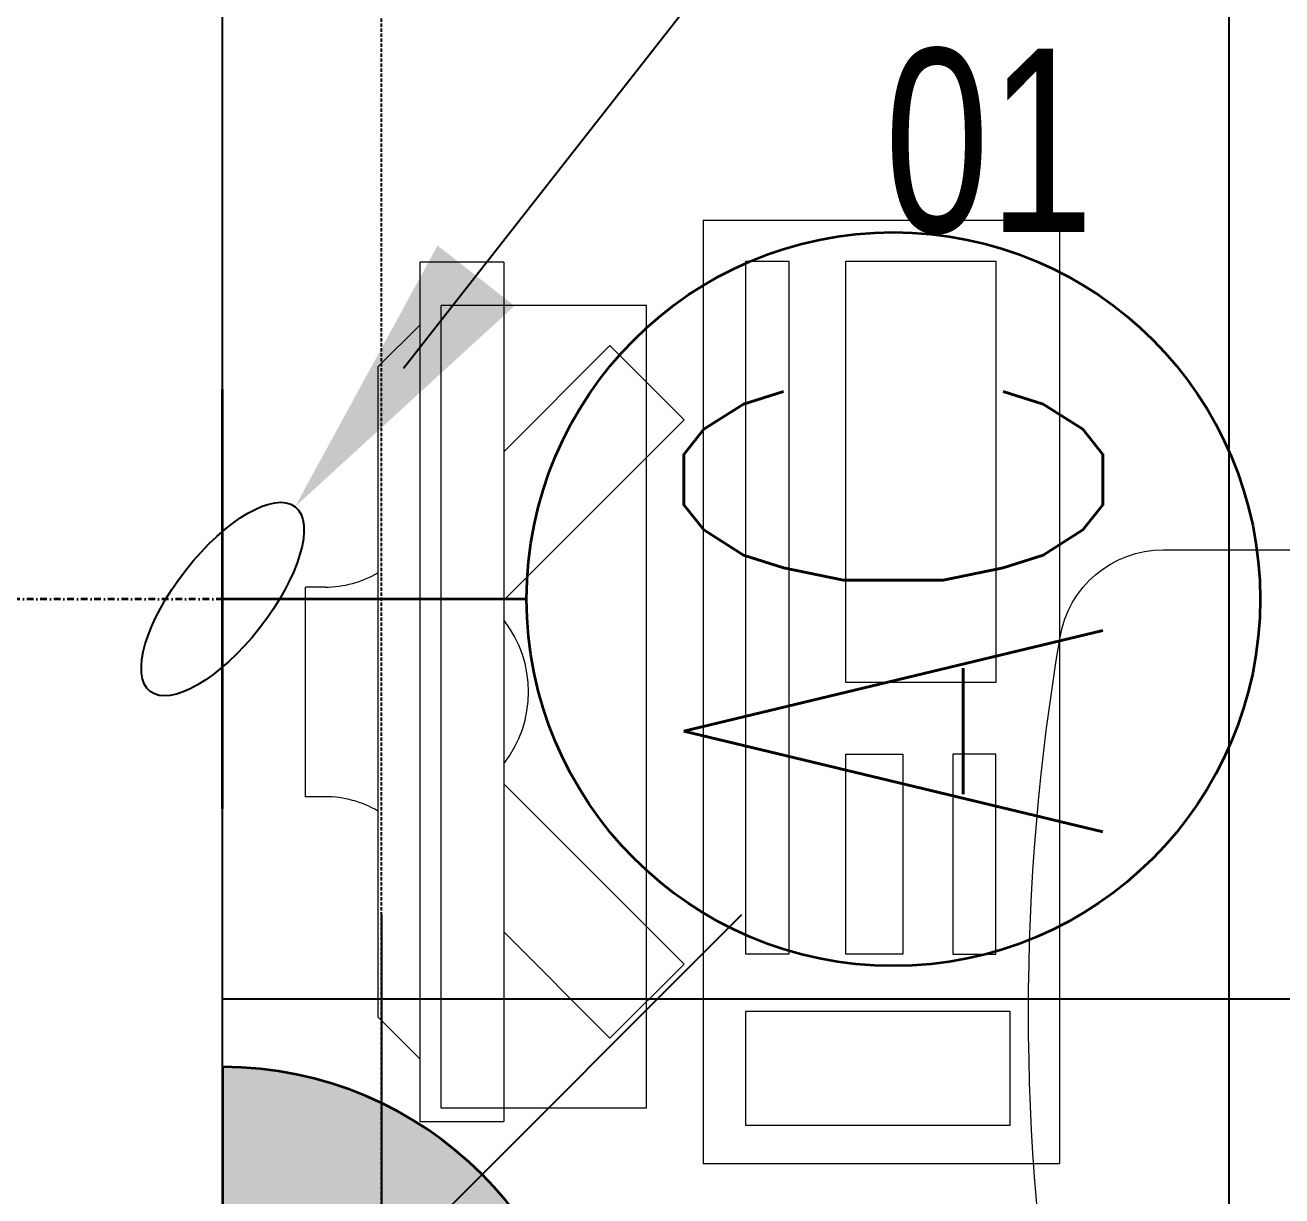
# Model space of a CAD drawing. Extents: x -178977 to 231842, y -29287 to 19916.
# Drawn here: x 25121 to 25721, y 6816 to 7375 of the extents above; entities that cross this region are included whole.
import ezdxf
from ezdxf import colors
from ezdxf.entities.mleader import LeaderData, LeaderLine
from ezdxf.enums import TextEntityAlignment as Align
from ezdxf.math import Vec2, Vec3

# ---------------------------------------------------------------- set-up
doc = ezdxf.new("R2010")
doc.units = 0
doc.header["$LTSCALE"] = 0.25
doc.linetypes.add('DASHDOT', pattern=[25.4, 12.7, -6.35, 0, -6.35])
doc.linetypes.add('HIDDEN', pattern=[9.525, 6.35, -3.175])
for name, color, linetype, lineweight in [('01-First Floor-FUR$0$72_EGR_EQP_TAG', 142, 'Continuous', 5), ('01-First Floor-FUR$0$LOADING', 253, 'Continuous', 5), ('01-First Floor-FUR$0$Walls', 251, 'Continuous', 5), ('E-LITE-CIRC', 6, 'Continuous', 25), ('E-LITE-CLNG-CNDT', 6, 'DASHDOT', 35), ('E-LITE-EXIT-NUMB', 6, 'Continuous', 25), ('E-POWR-CIRC-NUMB', 6, 'Continuous', 25), ('E-POWR-CLNG-CNDT', 6, 'DASHDOT', 35), ('E-POWR-FLOR-CNDT', 6, 'HIDDEN', 25), ('E-POWR-WALL @ 100', 4, 'Continuous', 35)]:
    doc.layers.add(name, color=color, linetype=linetype, lineweight=lineweight)
doc.layers.add('01-First Floor-FUR$0$FALSE CEILING', color=251, linetype='Continuous')
doc.layers.add('E-POWR-IDEN', color=101, linetype='Continuous')
doc.styles.add('01-First Floor-FUR$0$X3G_ENTITY_257CFD', font='swisscl.ttf', dxfattribs={"height": 200})
doc.styles.add('DC_SIMPLEX', font='SIMPLEX.shx', dxfattribs={"width": 0.7})

# ---------------------------------------------------------------- blocks, each defined once
blk = doc.blocks.new('01-First Floor-FUR$0$ITCWLS1-P')
at = {"layer": '01-First Floor-FUR$0$LOADING'}
for p, q in [((-0.17, 0.45), (-0.17, 0)), ((-0.17, 0.45), (0, 0.45)), ((0, 0.45), (0, 0)), ((-0.26509, 0.43, 0), (-0.30509, 0.43, 0)), ((-0.30509, 0.43, 0), (-0.30509, 0.02, 0)), ((-0.26509, 0.43, 0), (-0.26509, 0.02, 0)), ((-0.14957, 0.43047), (-0.12914, 0.43047)), ((-0.12914, 0.43047), (-0.12914, 0.40893)), ((-0.197, 0.40939), (-0.295, 0.40939)), ((-0.295, 0.02639), (-0.295, 0.40939)), ((-0.197, 0.02639), (-0.197, 0.40939)), ((-0.32509, 0.38, 0), (-0.30509, 0.4, 0)), ((-0.32509, 0.38, 0), (-0.32509, 0.07, 0)), ((-0.35032, 0.275), (-0.35961, 0.275)), ((-0.35961, 0.175), (-0.35961, 0.275)), ((-0.35032, 0.175), (-0.35961, 0.175)), ((-0.32509, 0.07, 0), (-0.30509, 0.05, 0)), ((-0.197, 0.02639), (-0.295, 0.02639)), ((-0.30509, 0.02, 0), (-0.26509, 0.02, 0)), ((-0.17, 0), (0, 0))]:
    blk.add_line(p, q, dxfattribs=at)
at = {"layer": '01-First Floor-FUR$0$LOADING', "extrusion": (2.48281e-10, 3.18408e-10, -1)}
for p, q in [((-0.26509, 0.33952), (-0.21443, 0.39019)), ((-0.17907, 0.35483), (-0.21443, 0.39019)), ((-0.26509, 0.26881), (-0.17907, 0.35483))]:
    blk.add_line(p, q, dxfattribs=at)
at = {"layer": '01-First Floor-FUR$0$LOADING', "extrusion": (2.48281e-10, -3.18408e-10, -1)}
for p, q in [((-0.26509, 0.18119), (-0.17907, 0.09517)), ((-0.26509, 0.11048), (-0.21443, 0.05981)), ((-0.17907, 0.09517), (-0.21443, 0.05981))]:
    blk.add_line(p, q, dxfattribs=at)
at = {"layer": '01-First Floor-FUR$0$LOADING'}
for points in [[(-0.12914, 0.40893), (-0.12914, 0.09996), (-0.14957, 0.09996), (-0.14957, 0.43047)], [(-0.14957, 0.09997), (-0.14957, 0.09997), (-0.14957, 0.09997), (-0.14957, 0.09997), (-0.14957, 0.09997), (-0.14957, 0.09997), (-0.14957, 0.09997), (-0.14957, 0.09997), (-0.14957, 0.09997)], [(-0.14957, 0.09997), (-0.14957, 0.09997), (-0.14957, 0.09997), (-0.14957, 0.09997), (-0.14957, 0.09997), (-0.14957, 0.09997), (-0.14957, 0.09997), (-0.14957, 0.09997), (-0.14957, 0.09997), (-0.14957, 0.09997), (-0.14957, 0.09997), (-0.14957, 0.09997), (-0.14957, 0.09997), (-0.14957, 0.09997), (-0.14957, 0.09997), (-0.14957, 0.09997), (-0.14957, 0.09997), (-0.14957, 0.09997)], [(-0.14957, 0.09996), (-0.14957, 0.09996), (-0.14957, 0.09996), (-0.14957, 0.09996), (-0.14957, 0.09996), (-0.14957, 0.09996), (-0.14957, 0.09996), (-0.14957, 0.09996), (-0.14957, 0.09996), (-0.14957, 0.09996)], [(-0.14957, 0.09996), (-0.14957, 0.09996), (-0.14957, 0.09996), (-0.14957, 0.09996), (-0.14957, 0.09996), (-0.14957, 0.09996), (-0.14957, 0.09996)], [(-0.14957, 0.09997), (-0.14957, 0.09997), (-0.14957, 0.09997), (-0.14957, 0.09997), (-0.14957, 0.09997), (-0.14957, 0.09997), (-0.14957, 0.09997), (-0.14957, 0.09997), (-0.14957, 0.09997), (-0.14957, 0.09997)], [(-0.14957, 0.09997), (-0.14957, 0.09997), (-0.14957, 0.09997), (-0.14957, 0.09997), (-0.14957, 0.09997), (-0.14957, 0.09997), (-0.14957, 0.09997), (-0.14957, 0.09997), (-0.14957, 0.09997), (-0.14957, 0.09997), (-0.14957, 0.09997), (-0.14957, 0.09997), (-0.14957, 0.09997), (-0.14957, 0.09997), (-0.14957, 0.09997)], [(-0.14957, 0.09997), (-0.14957, 0.09997), (-0.14957, 0.09997), (-0.14957, 0.09997), (-0.14957, 0.09997), (-0.14957, 0.09997), (-0.14957, 0.09997), (-0.14957, 0.09997), (-0.14957, 0.09997), (-0.14957, 0.09997)], [(-0.14957, 0.09997), (-0.14957, 0.09997), (-0.14957, 0.09997), (-0.14957, 0.09997), (-0.14957, 0.09997), (-0.14957, 0.09997), (-0.14957, 0.09997), (-0.14957, 0.09997), (-0.14957, 0.09997), (-0.14957, 0.09997)], [(-0.14957, 0.09996), (-0.14957, 0.09996), (-0.14957, 0.09996), (-0.14957, 0.09996), (-0.14957, 0.09996), (-0.14957, 0.09996), (-0.14957, 0.09996), (-0.14957, 0.09996), (-0.14957, 0.09996), (-0.14957, 0.09996), (-0.14957, 0.09996), (-0.14957, 0.09996), (-0.14957, 0.09996), (-0.14957, 0.09996), (-0.14957, 0.09996), (-0.14957, 0.09996), (-0.14957, 0.09996), (-0.14957, 0.09996), (-0.14957, 0.09997), (-0.14957, 0.09997), (-0.14957, 0.09997), (-0.14957, 0.09997), (-0.14957, 0.09997), (-0.14957, 0.09997), (-0.14957, 0.09997), (-0.14957, 0.09997), (-0.14957, 0.09997), (-0.14957, 0.09997), (-0.14957, 0.09997), (-0.14957, 0.09997), (-0.14957, 0.09997), (-0.14957, 0.09997), (-0.14956, 0.09997), (-0.14956, 0.09997), (-0.14956, 0.09997), (-0.14956, 0.09996), (-0.14956, 0.09996), (-0.14956, 0.09996), (-0.14956, 0.09996), (-0.14956, 0.09996), (-0.14956, 0.09996), (-0.14956, 0.09996), (-0.14956, 0.09996), (-0.14956, 0.09996), (-0.14956, 0.09996), (-0.14956, 0.09996), (-0.14956, 0.09996), (-0.14956, 0.09996), (-0.14957, 0.09996), (-0.14957, 0.09996), (-0.14957, 0.09996), (-0.14957, 0.09996), (-0.14957, 0.09996), (-0.14957, 0.09996)], [(-0.14957, 0.09996), (-0.14957, 0.09996), (-0.14957, 0.09996), (-0.14957, 0.09996), (-0.14957, 0.09996), (-0.14957, 0.09996), (-0.14957, 0.09996), (-0.14957, 0.09996), (-0.14957, 0.09996), (-0.14957, 0.09996), (-0.14957, 0.09997), (-0.14957, 0.09997), (-0.14957, 0.09997), (-0.14957, 0.09996), (-0.14957, 0.09996), (-0.14957, 0.09996), (-0.14957, 0.09996), (-0.14957, 0.09996), (-0.14957, 0.09996), (-0.14957, 0.09997), (-0.14957, 0.09997), (-0.14957, 0.09997), (-0.14957, 0.09997), (-0.14957, 0.09997), (-0.14957, 0.09997), (-0.14957, 0.09997), (-0.14957, 0.09997), (-0.14957, 0.09997), (-0.14957, 0.09997), (-0.14957, 0.09997), (-0.14957, 0.09997), (-0.14957, 0.09997), (-0.14957, 0.09997), (-0.14957, 0.09997), (-0.14957, 0.09997), (-0.14957, 0.09997), (-0.14957, 0.09997), (-0.14957, 0.09997), (-0.14957, 0.09997), (-0.14957, 0.09997), (-0.14957, 0.09997), (-0.14957, 0.09997), (-0.14957, 0.09997), (-0.14957, 0.09997), (-0.14957, 0.09997), (-0.14957, 0.09997), (-0.14957, 0.09997), (-0.14957, 0.09997), (-0.14957, 0.09997), (-0.14957, 0.09997), (-0.14957, 0.09997), (-0.14957, 0.09997), (-0.14957, 0.09997), (-0.14957, 0.09997), (-0.14957, 0.09997), (-0.14957, 0.09997), (-0.14957, 0.09997), (-0.14957, 0.09997), (-0.14957, 0.09997), (-0.14957, 0.09997), (-0.14957, 0.09997), (-0.14957, 0.09997), (-0.14957, 0.09997), (-0.14957, 0.09997), (-0.14957, 0.09997), (-0.14957, 0.09997), (-0.14957, 0.09997), (-0.14957, 0.09997), (-0.14957, 0.09997), (-0.14957, 0.09997), (-0.14957, 0.09997), (-0.14957, 0.09997), (-0.14957, 0.09997), (-0.14957, 0.09997), (-0.14957, 0.09997), (-0.14957, 0.09997), (-0.14957, 0.09997), (-0.14957, 0.09997), (-0.14957, 0.09997), (-0.14957, 0.09997), (-0.14956, 0.09997), (-0.14957, 0.09997), (-0.14957, 0.09997), (-0.14957, 0.09997), (-0.14957, 0.09997), (-0.14956, 0.09997), (-0.14957, 0.09997), (-0.14957, 0.09997), (-0.14957, 0.09997), (-0.14957, 0.09997), (-0.14957, 0.09997), (-0.14957, 0.09997), (-0.14957, 0.09997), (-0.14957, 0.09997), (-0.14957, 0.09997), (-0.14957, 0.09997), (-0.14956, 0.09997), (-0.14957, 0.09996), (-0.14957, 0.09996), (-0.14957, 0.09996), (-0.14956, 0.09996), (-0.14957, 0.09996), (-0.14957, 0.09996), (-0.14957, 0.09996), (-0.14957, 0.09996), (-0.14957, 0.09996), (-0.14957, 0.09996), (-0.14957, 0.09996), (-0.14957, 0.09996), (-0.14957, 0.09996), (-0.14957, 0.09996)], [(-0.14957, 0.09996), (-0.14957, 0.09996), (-0.14957, 0.09996), (-0.14957, 0.09996), (-0.14957, 0.09996), (-0.14957, 0.09996), (-0.14957, 0.09996), (-0.14957, 0.09996)], [(-0.14957, 0.09996), (-0.14957, 0.09996), (-0.14957, 0.09996), (-0.14957, 0.09996), (-0.14957, 0.09996), (-0.14957, 0.09996), (-0.14957, 0.09996), (-0.14957, 0.09996), (-0.14957, 0.09996), (-0.14957, 0.09996), (-0.14957, 0.09996), (-0.14957, 0.09996), (-0.14957, 0.09996), (-0.14957, 0.09996), (-0.14957, 0.09996), (-0.14957, 0.09996), (-0.14957, 0.09996), (-0.14957, 0.09996), (-0.14957, 0.09996), (-0.14957, 0.09996), (-0.14957, 0.09996), (-0.14957, 0.09996), (-0.14957, 0.09996), (-0.14957, 0.09996), (-0.14957, 0.09996), (-0.14957, 0.09996), (-0.14957, 0.09996), (-0.14957, 0.09996), (-0.14957, 0.09996), (-0.14957, 0.09996), (-0.14957, 0.09996), (-0.14957, 0.09996), (-0.14957, 0.09996), (-0.14957, 0.09996), (-0.14957, 0.09996), (-0.14957, 0.09996), (-0.14957, 0.09996), (-0.14957, 0.09996), (-0.14957, 0.09996), (-0.14957, 0.09996), (-0.14957, 0.09996), (-0.14957, 0.09996), (-0.14957, 0.09996), (-0.14957, 0.09996), (-0.14957, 0.09996), (-0.14957, 0.09996), (-0.14957, 0.09996), (-0.14957, 0.09996), (-0.14956, 0.09996), (-0.14956, 0.09996), (-0.14956, 0.09996), (-0.14956, 0.09996), (-0.14957, 0.09996), (-0.14957, 0.09996), (-0.14957, 0.09996), (-0.14957, 0.09996), (-0.14957, 0.09996), (-0.14957, 0.09996), (-0.14956, 0.09996), (-0.14957, 0.09996), (-0.14957, 0.09996), (-0.14957, 0.09996), (-0.14957, 0.09996), (-0.14957, 0.09996), (-0.14957, 0.09996), (-0.14957, 0.09996), (-0.14957, 0.09996), (-0.14957, 0.09996), (-0.14957, 0.09996), (-0.14956, 0.09996), (-0.14956, 0.09996), (-0.14957, 0.09996), (-0.14957, 0.09996), (-0.14957, 0.09996), (-0.14957, 0.09996), (-0.14957, 0.09996), (-0.14957, 0.09996), (-0.14957, 0.09996), (-0.14957, 0.09996), (-0.14957, 0.09996), (-0.14957, 0.09996), (-0.14957, 0.09996), (-0.14957, 0.09996), (-0.14957, 0.09996), (-0.14957, 0.09996), (-0.14957, 0.09996), (-0.14957, 0.09996), (-0.14957, 0.09996), (-0.14957, 0.09996)], [(-0.14957, 0.09996), (-0.14957, 0.09996), (-0.14957, 0.09996), (-0.14957, 0.09996), (-0.14957, 0.09996), (-0.14957, 0.09996), (-0.14957, 0.09996), (-0.14957, 0.09996), (-0.14957, 0.09996), (-0.14957, 0.09996), (-0.14957, 0.09996), (-0.14957, 0.09996)], [(-0.14957, 0.09996), (-0.14957, 0.09996), (-0.14956, 0.09996), (-0.14956, 0.09996), (-0.14956, 0.09996), (-0.14956, 0.09996), (-0.14957, 0.09996)], [(-0.14957, 0.09996), (-0.14957, 0.09996), (-0.14957, 0.09996), (-0.14957, 0.09996), (-0.14957, 0.09996), (-0.14957, 0.09996), (-0.14957, 0.09996), (-0.14957, 0.09996), (-0.14957, 0.09996), (-0.14956, 0.09996), (-0.14956, 0.09996), (-0.14956, 0.09996), (-0.14956, 0.09996), (-0.14956, 0.09996), (-0.14956, 0.09996), (-0.14956, 0.09996), (-0.14957, 0.09996)]]:
    blk.add_lwpolyline(points, dxfattribs=at)
for points in [[(-0.1019, 0.43047), (-0.03039, 0.43047), (-0.03039, 0.22944), (-0.1019, 0.22944)], [(-0.1019, 0.19536), (-0.07466, 0.19536), (-0.07466, 0.09996), (-0.1019, 0.09996)], [(-0.03039, 0.19536), (-0.05082, 0.19536), (-0.05082, 0.09996), (-0.03039, 0.09996)], [(-0.14956, 0.09996), (-0.14956, 0.09996), (-0.14956, 0.09996), (-0.14956, 0.09996), (-0.14956, 0.09996), (-0.14956, 0.09996), (-0.14956, 0.09996), (-0.14956, 0.09996), (-0.14957, 0.09996), (-0.14957, 0.09996), (-0.14957, 0.09996), (-0.14957, 0.09996), (-0.14957, 0.09996), (-0.14957, 0.09996), (-0.14957, 0.09996), (-0.14957, 0.09996), (-0.14957, 0.09996), (-0.14957, 0.09996), (-0.14957, 0.09996), (-0.14957, 0.09996), (-0.14957, 0.09996), (-0.14957, 0.09996), (-0.14957, 0.09996), (-0.14957, 0.09996), (-0.14957, 0.09996), (-0.14957, 0.09996), (-0.14957, 0.09996), (-0.14957, 0.09996), (-0.14957, 0.09996), (-0.14957, 0.09996), (-0.14957, 0.09996), (-0.14957, 0.09996), (-0.14957, 0.09996), (-0.14957, 0.09996), (-0.14957, 0.09996), (-0.14957, 0.09996), (-0.14957, 0.09996), (-0.14957, 0.09996), (-0.14957, 0.09996), (-0.14957, 0.09996), (-0.14957, 0.09996), (-0.14957, 0.09996), (-0.14957, 0.09996), (-0.14957, 0.09996), (-0.14957, 0.09996), (-0.14957, 0.09996), (-0.14957, 0.09996), (-0.14957, 0.09996), (-0.14957, 0.09996), (-0.14957, 0.09996), (-0.14957, 0.09996), (-0.14957, 0.09996), (-0.14957, 0.09996), (-0.14957, 0.09996), (-0.14957, 0.09996), (-0.14957, 0.09996), (-0.14957, 0.09996), (-0.14956, 0.09996), (-0.14956, 0.09996), (-0.14956, 0.09996), (-0.14956, 0.09996), (-0.14956, 0.09996), (-0.14956, 0.09996), (-0.14956, 0.09996), (-0.14956, 0.09996), (-0.14956, 0.09996), (-0.14956, 0.09996), (-0.14956, 0.09996), (-0.14956, 0.09996), (-0.14956, 0.09996), (-0.14956, 0.09996), (-0.14956, 0.09996), (-0.14956, 0.09996), (-0.14956, 0.09996), (-0.14956, 0.09996), (-0.14956, 0.09996), (-0.14956, 0.09996), (-0.14956, 0.09996), (-0.14956, 0.09996), (-0.14956, 0.09996), (-0.14956, 0.09996), (-0.14956, 0.09996), (-0.14956, 0.09996), (-0.14956, 0.09996), (-0.14956, 0.09996), (-0.14956, 0.09996), (-0.14956, 0.09996), (-0.14956, 0.09996), (-0.14956, 0.09996), (-0.14957, 0.09996), (-0.14957, 0.09996), (-0.14957, 0.09996), (-0.14957, 0.09996), (-0.14957, 0.09996), (-0.14957, 0.09996), (-0.14957, 0.09996), (-0.14957, 0.09996), (-0.14957, 0.09996), (-0.14957, 0.09996), (-0.14957, 0.09996), (-0.14957, 0.09996), (-0.14957, 0.09996), (-0.14957, 0.09996), (-0.14957, 0.09996), (-0.14957, 0.09996), (-0.14957, 0.09996), (-0.14957, 0.09996), (-0.14957, 0.09996), (-0.14957, 0.09996), (-0.14957, 0.09996), (-0.14957, 0.09996), (-0.14957, 0.09996), (-0.14957, 0.09996), (-0.14957, 0.09996), (-0.14957, 0.09996), (-0.14957, 0.09996), (-0.14957, 0.09996), (-0.14957, 0.09996), (-0.14957, 0.09996), (-0.14957, 0.09996), (-0.14957, 0.09996), (-0.14957, 0.09996), (-0.14957, 0.09996), (-0.14957, 0.09996), (-0.14957, 0.09996), (-0.14957, 0.09996), (-0.14957, 0.09996), (-0.14957, 0.09996), (-0.14957, 0.09996), (-0.14957, 0.09996), (-0.14957, 0.09996), (-0.14957, 0.09996), (-0.14957, 0.09996), (-0.14957, 0.09996), (-0.14957, 0.09996), (-0.14957, 0.09996), (-0.14957, 0.09996), (-0.14957, 0.09996), (-0.14957, 0.09996), (-0.14957, 0.09996), (-0.14957, 0.09996), (-0.14957, 0.09996), (-0.14957, 0.09996), (-0.14957, 0.09996), (-0.14957, 0.09996), (-0.14957, 0.09996), (-0.14957, 0.09996), (-0.14957, 0.09996), (-0.14957, 0.09996), (-0.14957, 0.09996), (-0.14957, 0.09996), (-0.14957, 0.09996), (-0.14957, 0.09996), (-0.14957, 0.09996), (-0.14956, 0.09996), (-0.14956, 0.09996), (-0.14956, 0.09996), (-0.14956, 0.09996), (-0.14956, 0.09996), (-0.14956, 0.09996), (-0.14956, 0.09996), (-0.14956, 0.09996), (-0.14956, 0.09996), (-0.14956, 0.09996), (-0.14956, 0.09996), (-0.14956, 0.09996), (-0.14956, 0.09996), (-0.14956, 0.09996), (-0.14956, 0.09996), (-0.14956, 0.09996), (-0.14956, 0.09996), (-0.14956, 0.09996), (-0.14956, 0.09996), (-0.14956, 0.09996), (-0.14956, 0.09996), (-0.14956, 0.09996), (-0.14956, 0.09996), (-0.14956, 0.09996), (-0.14956, 0.09996), (-0.14956, 0.09996), (-0.14956, 0.09996), (-0.14956, 0.09996), (-0.14956, 0.09996), (-0.14956, 0.09996), (-0.14956, 0.09996), (-0.14956, 0.09996), (-0.14956, 0.09996), (-0.14956, 0.09996), (-0.14956, 0.09996), (-0.14956, 0.09996), (-0.14956, 0.09996), (-0.14956, 0.09996), (-0.14956, 0.09996), (-0.14956, 0.09996), (-0.14956, 0.09996), (-0.14956, 0.09996), (-0.14956, 0.09996), (-0.14956, 0.09996), (-0.14956, 0.09996), (-0.14956, 0.09996), (-0.14956, 0.09996), (-0.14957, 0.09996), (-0.14957, 0.09996), (-0.14957, 0.09996), (-0.14957, 0.09996), (-0.14957, 0.09996), (-0.14957, 0.09996), (-0.14957, 0.09996), (-0.14957, 0.09996), (-0.14957, 0.09996), (-0.14957, 0.09996), (-0.14957, 0.09996), (-0.14957, 0.09996), (-0.14957, 0.09996), (-0.14957, 0.09996), (-0.14957, 0.09996), (-0.14957, 0.09996), (-0.14957, 0.09996), (-0.14957, 0.09996), (-0.14957, 0.09996), (-0.14957, 0.09996), (-0.14957, 0.09996), (-0.14957, 0.09996), (-0.14957, 0.09996), (-0.14957, 0.09996), (-0.14957, 0.09996), (-0.14957, 0.09996), (-0.14957, 0.09996), (-0.14957, 0.09996), (-0.14957, 0.09996), (-0.14957, 0.09996), (-0.14957, 0.09996), (-0.14957, 0.09996), (-0.14957, 0.09996), (-0.14957, 0.09996), (-0.14956, 0.09996), (-0.14956, 0.09996), (-0.14956, 0.09996), (-0.14956, 0.09996), (-0.14956, 0.09996), (-0.14956, 0.09996), (-0.14956, 0.09996), (-0.14956, 0.09996), (-0.14956, 0.09996), (-0.14956, 0.09996), (-0.14956, 0.09996), (-0.14956, 0.09996), (-0.14956, 0.09996), (-0.14956, 0.09996), (-0.14956, 0.09996), (-0.14956, 0.09996), (-0.14956, 0.09996), (-0.14956, 0.09996), (-0.14956, 0.09996), (-0.14956, 0.09996), (-0.14956, 0.09996), (-0.14956, 0.09996), (-0.14956, 0.09996), (-0.14956, 0.09996), (-0.14956, 0.09996), (-0.14956, 0.09996), (-0.14956, 0.09996), (-0.14956, 0.09996), (-0.14956, 0.09996), (-0.14956, 0.09996), (-0.14956, 0.09996), (-0.14956, 0.09996), (-0.14956, 0.09996), (-0.14956, 0.09996), (-0.14956, 0.09996), (-0.14956, 0.09996), (-0.14956, 0.09996), (-0.14956, 0.09996), (-0.14956, 0.09996), (-0.14956, 0.09996), (-0.14956, 0.09996), (-0.14956, 0.09996)], [(-0.14957, 0.09996), (-0.14957, 0.09996), (-0.14957, 0.09996), (-0.14957, 0.09996), (-0.14957, 0.09996), (-0.14957, 0.09996), (-0.14957, 0.09996), (-0.14957, 0.09996), (-0.14957, 0.09996), (-0.14957, 0.09996), (-0.14957, 0.09996), (-0.14957, 0.09996), (-0.14957, 0.09996), (-0.14957, 0.09996), (-0.14957, 0.09996), (-0.14957, 0.09996), (-0.14957, 0.09996), (-0.14957, 0.09996), (-0.14957, 0.09996), (-0.14957, 0.09996), (-0.14957, 0.09996), (-0.14957, 0.09996), (-0.14957, 0.09996), (-0.14957, 0.09996), (-0.14957, 0.09996), (-0.14957, 0.09996), (-0.14957, 0.09996), (-0.14957, 0.09996), (-0.14957, 0.09996), (-0.14957, 0.09996), (-0.14957, 0.09996), (-0.14957, 0.09996), (-0.14957, 0.09996), (-0.14957, 0.09996), (-0.14957, 0.09996), (-0.14957, 0.09996), (-0.14957, 0.09996), (-0.14957, 0.09996), (-0.14957, 0.09996), (-0.14957, 0.09996), (-0.14957, 0.09996), (-0.14957, 0.09996), (-0.14957, 0.09996), (-0.14957, 0.09996), (-0.14957, 0.09996), (-0.14957, 0.09996), (-0.14957, 0.09996), (-0.14957, 0.09996), (-0.14957, 0.09996), (-0.14957, 0.09996), (-0.14957, 0.09996), (-0.14957, 0.09996), (-0.14957, 0.09996), (-0.14957, 0.09996), (-0.14957, 0.09996), (-0.14957, 0.09996), (-0.14957, 0.09996), (-0.14957, 0.09996), (-0.14957, 0.09996), (-0.14957, 0.09996), (-0.14957, 0.09996), (-0.14957, 0.09996), (-0.14957, 0.09996), (-0.14957, 0.09996), (-0.14957, 0.09996), (-0.14957, 0.09996), (-0.14957, 0.09996), (-0.14957, 0.09996), (-0.14957, 0.09996), (-0.14957, 0.09996), (-0.14957, 0.09996), (-0.14957, 0.09996), (-0.14957, 0.09996), (-0.14957, 0.09996), (-0.14957, 0.09996), (-0.14957, 0.09996), (-0.14957, 0.09996), (-0.14957, 0.09996), (-0.14957, 0.09996), (-0.14957, 0.09996), (-0.14957, 0.09996), (-0.14957, 0.09996), (-0.14957, 0.09996), (-0.14957, 0.09996), (-0.14957, 0.09996), (-0.14957, 0.09996), (-0.14957, 0.09996), (-0.14957, 0.09996), (-0.14957, 0.09996), (-0.14957, 0.09996), (-0.14957, 0.09996), (-0.14957, 0.09996), (-0.14957, 0.09996), (-0.14957, 0.09996), (-0.14957, 0.09996), (-0.14957, 0.09996), (-0.14957, 0.09996), (-0.14957, 0.09996), (-0.14957, 0.09996), (-0.14957, 0.09996), (-0.14957, 0.09996), (-0.14957, 0.09996), (-0.14957, 0.09996), (-0.14957, 0.09996), (-0.14957, 0.09996), (-0.14957, 0.09996), (-0.14957, 0.09996), (-0.14957, 0.09996), (-0.14957, 0.09996), (-0.14957, 0.09996), (-0.14957, 0.09996), (-0.14957, 0.09996), (-0.14957, 0.09996), (-0.14957, 0.09996), (-0.14957, 0.09996), (-0.14957, 0.09996), (-0.14957, 0.09996), (-0.14957, 0.09996), (-0.14957, 0.09996), (-0.14957, 0.09996), (-0.14957, 0.09996), (-0.14957, 0.09996), (-0.14957, 0.09996), (-0.14957, 0.09996), (-0.14957, 0.09996), (-0.14957, 0.09996), (-0.14957, 0.09996), (-0.14957, 0.09996), (-0.14957, 0.09996), (-0.14957, 0.09996), (-0.14957, 0.09996), (-0.14957, 0.09996), (-0.14957, 0.09996), (-0.14957, 0.09996), (-0.14957, 0.09996), (-0.14957, 0.09996), (-0.14957, 0.09996), (-0.14957, 0.09996), (-0.14957, 0.09996), (-0.14957, 0.09996), (-0.14957, 0.09996), (-0.14957, 0.09996), (-0.14957, 0.09996), (-0.14957, 0.09996), (-0.14957, 0.09996), (-0.14957, 0.09996), (-0.14957, 0.09996), (-0.14957, 0.09996), (-0.14957, 0.09996), (-0.14957, 0.09996), (-0.14957, 0.09996), (-0.14957, 0.09996), (-0.14957, 0.09996), (-0.14957, 0.09996), (-0.14957, 0.09996), (-0.14957, 0.09996), (-0.14957, 0.09996), (-0.14957, 0.09996), (-0.14957, 0.09996), (-0.14957, 0.09996), (-0.14957, 0.09996), (-0.14957, 0.09996), (-0.14957, 0.09996), (-0.14957, 0.09996), (-0.14957, 0.09996), (-0.14957, 0.09996), (-0.14957, 0.09996), (-0.14957, 0.09996), (-0.14957, 0.09996), (-0.14957, 0.09996), (-0.14957, 0.09996), (-0.14957, 0.09996), (-0.14957, 0.09996), (-0.14957, 0.09996), (-0.14957, 0.09996), (-0.14957, 0.09996), (-0.14957, 0.09996), (-0.14957, 0.09996), (-0.14957, 0.09996), (-0.14957, 0.09996), (-0.14957, 0.09996), (-0.14957, 0.09996), (-0.14957, 0.09996), (-0.14957, 0.09996), (-0.14957, 0.09996), (-0.14957, 0.09996), (-0.14957, 0.09996), (-0.14957, 0.09996), (-0.14957, 0.09996), (-0.14957, 0.09996), (-0.14957, 0.09996), (-0.14957, 0.09996), (-0.14957, 0.09996), (-0.14957, 0.09996), (-0.14957, 0.09996), (-0.14957, 0.09996), (-0.14957, 0.09996), (-0.14957, 0.09996), (-0.14957, 0.09996), (-0.14957, 0.09996), (-0.14957, 0.09996), (-0.14957, 0.09996), (-0.14957, 0.09996), (-0.14957, 0.09996), (-0.14957, 0.09996), (-0.14957, 0.09996), (-0.14957, 0.09996), (-0.14957, 0.09996), (-0.14957, 0.09996), (-0.14957, 0.09996), (-0.14957, 0.09996), (-0.14957, 0.09996), (-0.14957, 0.09996), (-0.14957, 0.09996)], [(-0.14957, 0.09996), (-0.14957, 0.09996), (-0.14957, 0.09996), (-0.14957, 0.09996), (-0.14957, 0.09996), (-0.14957, 0.09996), (-0.14957, 0.09996), (-0.14957, 0.09996), (-0.14957, 0.09996), (-0.14957, 0.09996), (-0.14957, 0.09996), (-0.14957, 0.09996), (-0.14957, 0.09996), (-0.14957, 0.09996), (-0.14957, 0.09996), (-0.14957, 0.09996), (-0.14957, 0.09996), (-0.14957, 0.09996), (-0.14957, 0.09996), (-0.14957, 0.09996), (-0.14957, 0.09996), (-0.14957, 0.09996), (-0.14957, 0.09996), (-0.14957, 0.09996), (-0.14957, 0.09996), (-0.14957, 0.09996), (-0.14957, 0.09996), (-0.14957, 0.09996), (-0.14957, 0.09996), (-0.14957, 0.09996), (-0.14957, 0.09996), (-0.14957, 0.09996), (-0.14957, 0.09996), (-0.14957, 0.09996), (-0.14957, 0.09996), (-0.14957, 0.09996), (-0.14957, 0.09996), (-0.14957, 0.09996), (-0.14957, 0.09996), (-0.14957, 0.09996), (-0.14957, 0.09996), (-0.14957, 0.09996), (-0.14957, 0.09996), (-0.14957, 0.09996), (-0.14957, 0.09996), (-0.14957, 0.09996), (-0.14957, 0.09996), (-0.14957, 0.09996), (-0.14957, 0.09996), (-0.14957, 0.09996), (-0.14957, 0.09996), (-0.14957, 0.09996), (-0.14957, 0.09996), (-0.14957, 0.09996), (-0.14957, 0.09996), (-0.14957, 0.09996), (-0.14957, 0.09996), (-0.14957, 0.09996), (-0.14957, 0.09996), (-0.14957, 0.09996), (-0.14957, 0.09996), (-0.14957, 0.09996), (-0.14957, 0.09996), (-0.14957, 0.09996), (-0.14957, 0.09996), (-0.14957, 0.09996), (-0.14957, 0.09996), (-0.14957, 0.09996), (-0.14957, 0.09996), (-0.14957, 0.09996), (-0.14957, 0.09996), (-0.14957, 0.09996), (-0.14957, 0.09996), (-0.14957, 0.09996), (-0.14957, 0.09996), (-0.14957, 0.09996), (-0.14957, 0.09996), (-0.14957, 0.09996), (-0.14957, 0.09996), (-0.14957, 0.09996), (-0.14957, 0.09996), (-0.14957, 0.09996), (-0.14957, 0.09996), (-0.14957, 0.09996), (-0.14957, 0.09996), (-0.14957, 0.09996), (-0.14957, 0.09996), (-0.14957, 0.09996), (-0.14957, 0.09996), (-0.14957, 0.09996), (-0.14957, 0.09996), (-0.14957, 0.09996), (-0.14957, 0.09996), (-0.14957, 0.09996), (-0.14957, 0.09996), (-0.14957, 0.09996), (-0.14957, 0.09996), (-0.14957, 0.09996), (-0.14957, 0.09996), (-0.14957, 0.09996), (-0.14957, 0.09996), (-0.14957, 0.09996), (-0.14957, 0.09996), (-0.14957, 0.09996), (-0.14957, 0.09996), (-0.14957, 0.09996), (-0.14957, 0.09996), (-0.14957, 0.09996), (-0.14957, 0.09996), (-0.14957, 0.09996), (-0.14957, 0.09996), (-0.14957, 0.09996), (-0.14957, 0.09996), (-0.14957, 0.09996), (-0.14957, 0.09996), (-0.14957, 0.09996), (-0.14957, 0.09996), (-0.14957, 0.09996), (-0.14957, 0.09996), (-0.14957, 0.09996), (-0.14957, 0.09996), (-0.14957, 0.09996), (-0.14957, 0.09996), (-0.14957, 0.09996), (-0.14957, 0.09996), (-0.14957, 0.09996), (-0.14957, 0.09996), (-0.14957, 0.09996), (-0.14957, 0.09996), (-0.14957, 0.09996), (-0.14957, 0.09996), (-0.14957, 0.09996), (-0.14957, 0.09996), (-0.14957, 0.09996), (-0.14957, 0.09996), (-0.14957, 0.09996), (-0.14957, 0.09996), (-0.14957, 0.09996), (-0.14957, 0.09996), (-0.14957, 0.09996), (-0.14957, 0.09996), (-0.14957, 0.09996), (-0.14957, 0.09996), (-0.14957, 0.09996), (-0.14957, 0.09996), (-0.14957, 0.09996), (-0.14957, 0.09996), (-0.14957, 0.09996), (-0.14957, 0.09996), (-0.14957, 0.09996), (-0.14957, 0.09996), (-0.14957, 0.09996), (-0.14957, 0.09996), (-0.14957, 0.09996), (-0.14957, 0.09996), (-0.14957, 0.09996), (-0.14957, 0.09996), (-0.14957, 0.09996), (-0.14957, 0.09996), (-0.14957, 0.09996), (-0.14957, 0.09996), (-0.14957, 0.09996), (-0.14957, 0.09996), (-0.14957, 0.09996), (-0.14957, 0.09996), (-0.14957, 0.09996), (-0.14957, 0.09996), (-0.14957, 0.09996), (-0.14957, 0.09996), (-0.14957, 0.09996), (-0.14957, 0.09996), (-0.14957, 0.09996), (-0.14957, 0.09996), (-0.14957, 0.09996), (-0.14957, 0.09996), (-0.14957, 0.09996), (-0.14957, 0.09996), (-0.14957, 0.09996), (-0.14957, 0.09996), (-0.14957, 0.09996), (-0.14957, 0.09996), (-0.14957, 0.09996), (-0.14957, 0.09996), (-0.14957, 0.09996), (-0.14957, 0.09996), (-0.14957, 0.09996), (-0.14957, 0.09996), (-0.14957, 0.09996), (-0.14957, 0.09996), (-0.14957, 0.09996), (-0.14957, 0.09996), (-0.14957, 0.09996), (-0.14957, 0.09996), (-0.14957, 0.09996), (-0.14957, 0.09996), (-0.14957, 0.09996), (-0.14957, 0.09996), (-0.14957, 0.09996), (-0.14957, 0.09996), (-0.14957, 0.09996), (-0.14957, 0.09996), (-0.14957, 0.09996), (-0.14957, 0.09996), (-0.14957, 0.09996), (-0.14957, 0.09996), (-0.14957, 0.09996), (-0.14957, 0.09996), (-0.14957, 0.09996), (-0.14957, 0.09996), (-0.14957, 0.09996), (-0.14957, 0.09996), (-0.14957, 0.09996), (-0.14957, 0.09996), (-0.14957, 0.09996), (-0.14957, 0.09996), (-0.14957, 0.09996), (-0.14957, 0.09996), (-0.14957, 0.09996), (-0.14957, 0.09996)], [(-0.14957, 0.0727), (-0.02358, 0.0727), (-0.02358, 0.01818), (-0.14957, 0.01818)]]:
    blk.add_lwpolyline(points, close=True, dxfattribs=at)
for centre, radius, start, end in [((-0.35032, 0.325), 0.05, 270, 300.30934), ((-0.3089, 0.225), 0.05564, 321.94311, 38.05689), ((-0.35032, 0.125), 0.05, 59.69066, 90)]:
    blk.add_arc(centre, radius, start, end, dxfattribs=at)
blk = doc.blocks.new('01-First Floor-FUR$0$GF21018-P')
at = {"color": 0}
blk.add_line((-0.2207, 0.47563), (-0.2207, 0.0675), dxfattribs=at)
for centre, radius, start, end in [((-0.0001, -0.52948), 1.06948, 80.36712, 99.63288), ((-0.1707, 0.47563), 0.05, 99.63288, 180)]:
    blk.add_arc(centre, radius, start, end, dxfattribs=at)
blk = doc.blocks.new('01-First Floor-FUR')
at = {"layer": '01-First Floor-FUR$0$FALSE CEILING'}
blk.add_line((25695.56, 8130, -0.1), (25695.56, 6229.1, -0.1), dxfattribs=at)
at = {"layer": '01-First Floor-FUR$0$FALSE CEILING', "linetype": 'Continuous'}
blk.add_line((25215.56, 6910), (29215.56, 6910), dxfattribs=at)
at = {"layer": '01-First Floor-FUR$0$FALSE CEILING'}
blk.add_lwpolyline([(25215.56, 8610), (29215.56, 8610), (29215.56, 5110), (25215.56, 5110)], close=True, dxfattribs=at)
at = {"layer": '01-First Floor-FUR$0$LOADING'}
blk.add_line((25695.56, 8130, -0.1), (25695.56, 6229.1, -0.1), dxfattribs=at)
at = {"layer": '01-First Floor-FUR$0$Walls'}
blk.add_line((25215.56, 6150), (25215.56, 8610), dxfattribs=at)
at = {"layer": '01-First Floor-FUR$0$LOADING', "extrusion": (8.01373e-06, 1.93988e-16, 1), "xscale": 1000.000000000011, "yscale": 1000.000000000011, "zscale": 1000.000000000011}
blk.add_blockref('01-First Floor-FUR$0$ITCWLS1-P', (25614.76, 6831.47, 0.1), dxfattribs=at)
at = {"layer": '01-First Floor-FUR$0$LOADING', "extrusion": (7.77426e-06, 2.24021e-05, 1), "xscale": -1000, "yscale": 1000.000000000001, "zscale": 1000, "rotation": 90.00141075505213}
blk.add_blockref('01-First Floor-FUR$0$GF21018-P', (26140.04, 6903.57, 0.26), dxfattribs=at)
at = {"layer": '01-First Floor-FUR$0$72_EGR_EQP_TAG', "insert": (25581.25, 7363.28, -0.11), "char_height": 87.473, "attachment_point": 2, "style": '01-First Floor-FUR$0$X3G_ENTITY_257CFD'}
blk.add_mtext('01', dxfattribs=at)
blk = doc.blocks.new('*U187')
h = blk.add_hatch(color=253)
edge = h.paths.add_edge_path()
edge.add_line((-1.75, 0), (1.75, 0))
edge.add_arc((0, 0), 1.75, 180, 360, ccw=False)
for p, q in [((-0.5, -1.6771), (-0.5, -3.2113)), ((0.5, -1.6771), (0.5, -3.2113))]:
    blk.add_line(p, q)
blk.add_lwpolyline([(-1.75, 0, 1), (1.75, 0)], format="xyb", close=True)
at = {"layer": 'Defpoints'}
for p, q in [((-2.4749, -2.4749), (0, 0)), ((2.4749, -2.4749), (0, 0)), ((2.4749, -0.7582), (-2.4749, -0.7582))]:
    blk.add_line(p, q, dxfattribs=at)
at = {"layer": 'E-LITE-EXIT-NUMB', "style": 'DC_SIMPLEX', "width": 0.7, "flags": 8}
blk.add_attdef('TYPE', text='', height=2, rotation=360, dxfattribs=at).set_placement((-2.682, 5.2383), align=Align.RIGHT)
blk.add_attdef('CIRCUIT', (2.682, 5.2383), '', height=2, rotation=360, dxfattribs=at)
blk = doc.blocks.new('ARR0W')
at = {"color": 45}
blk.add_ellipse((0, 0), major_axis=(0.4, 0), ratio=0.4, dxfattribs=at)
at = {"color": 45, "ltscale": 0.5}
blk.add_solid([(-1.4, 0.1667), (-0.4, 0), (-1.4, -0.1667)], dxfattribs=at)
blk = doc.blocks.new('*U124')
for p, q in [((0, 1.45), (0, 0)), ((1, 0), (-1, 0))]:
    blk.add_line(p, q)
blk.add_circle((0, 3.2), 1.75)
at = {"layer": 'E-POWR-CIRC-NUMB', "style": 'DC_SIMPLEX', "width": 0.7, "flags": 8}
blk.add_attdef('CIRCUIT', (3.3635, 5.6705), '', height=2, rotation=360, dxfattribs=at)
at = {"layer": 'E-POWR-IDEN', "style": 'DC_SIMPLEX', "width": 0.7, "flags": 8}
blk.add_attdef('TYPE', text='', height=2, rotation=360, dxfattribs=at).set_placement((0, 3.2), align=Align.MIDDLE_CENTER)

msp = doc.modelspace()

# ---------------------------------------------------------------- linework, layer by layer
at = {"layer": 'E-POWR-CLNG-CNDT', "elevation": 0}
msp.add_lwpolyline([(25215.56, 7100.73), (23515.56, 7100.73)], dxfattribs=at)
at = {"layer": 'E-POWR-FLOR-CNDT'}
msp.add_lwpolyline([(25291.38, 6778.38), (25291.38, 7781.07)], dxfattribs=at)

# ---------------------------------------------------------------- block references
at = {"layer": 'E-LITE-CLNG-CNDT'}
msp.add_blockref('01-First Floor-FUR', (0, 0), dxfattribs=at)
at = {"layer": 'E-POWR-WALL @ 100'}
ref = msp.add_blockref('*U124', (25215.56, 7100.73, 0), dxfattribs=dict(at, xscale=100, yscale=100, zscale=100, rotation=270))
ref.add_attrib('TYPE', 'AC', dxfattribs={"layer": 'E-POWR-IDEN', "height": 200, "rotation": 90, "style": 'DC_SIMPLEX', "width": 0.7, "flags": 8}).set_placement((25535.56, 7100.73, 0), align=Align.MIDDLE_CENTER)
at = {"layer": 'E-POWR-WALL @ 100', "xscale": 100, "yscale": 100, "zscale": 100, "rotation": 90.00000000000001}
msp.add_blockref('*U187', (25215.56, 6702.56), dxfattribs=at)

# ---------------------------------------------------------------- leaders
at = {"layer": 'E-LITE-CIRC'}
ml = msp.add_multileader_mtext('Standard', dxfattribs=at)
ml.set_content('{\\Fdc_el_romans|c0;\\W0.8;TO\\Fromans|c0; \\Fsimplex|c0;PP-\\Fdc_el_romans|c0;F1\\Fsimplex|c0;/M49}', color=256, style='DC_SIMPLEX')
ml.set_leader_properties()
ml.set_arrow_properties(name='ARR0W')
ml.build(insert=Vec2(0, 0))
ml.multileader.update_dxf_attribs({"dogleg_length": 200, "arrow_head_size": 140, "scale": 100})
ctx = ml.context
ctx.base_point, ctx.scale, ctx.char_height, ctx.arrow_head_size, ctx.landing_gap_size, ctx.plane_origin, ctx.plane_x_axis, ctx.plane_y_axis = Vec3(26084.24, 8070.36, 0), 100, 200, 140, 140, Vec3(12871.92, 745.27, 0), Vec3(1, -0.000001, 0), Vec3(0.000001, 1, 0)
notes = []
notes.append((ctx, [(1, (1, 1, 0), (25975.45, 8070.36, 0), (1, -0.000001, 0), 108.79, [(0, [(25215.56, 7100.73, 0)], 0, [])])]))
ctx.mtext.insert, ctx.mtext.text_direction, ctx.mtext.rotation, ctx.mtext.flow_direction = Vec3(26224.24, 8203.7, 0), Vec3(1, -0.000001, 0), 6.283185, 5
for ctx, leaders in notes:
    for number, flags, end, landing, length, lines in leaders:
        leader = LeaderData()
        leader.index, (leader.has_last_leader_line, leader.has_dogleg_vector, leader.attachment_direction) = number, flags
        leader.last_leader_point, leader.dogleg_vector, leader.dogleg_length = Vec3(end), Vec3(landing), length
        for number, points, colour, breaks in lines:
            line = LeaderLine()
            line.index, line.vertices, line.color, line.breaks = number, Vec3.list(points), colors.encode_raw_color(colour), breaks
            leader.lines.append(line)
        ctx.leaders.append(leader)

doc.saveas('drawing.dxf')
